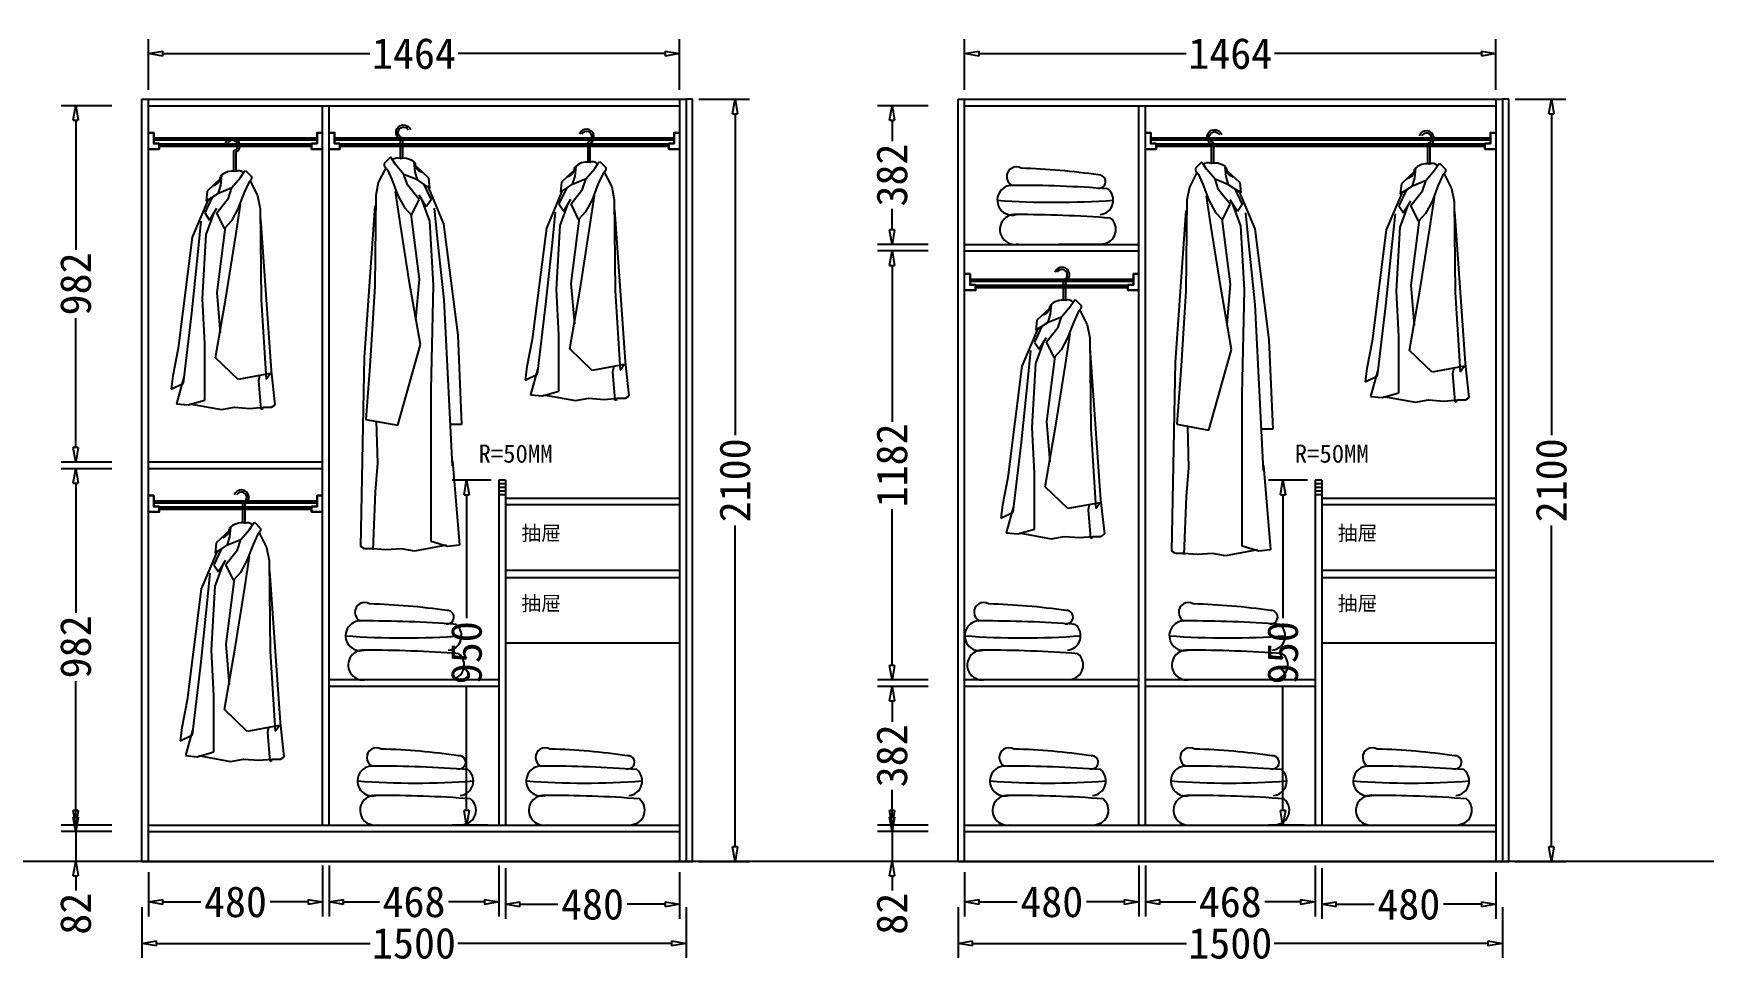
# Model space of a CAD drawing. Header units: millimetres. Extents: x 304407 to 361076, y -1262425 to -1203358.
# Drawn here: x 318422 to 323025, y -1205920 to -1203358 of the extents above; entities that cross this region are included whole.
import ezdxf

# ---------------------------------------------------------------- set-up
doc = ezdxf.new("R2010")
doc.units = ezdxf.units.MM
doc.header["$LTSCALE"] = 20
doc.layers.get('Defpoints').update_dxf_attribs({"color": 250})
for name, color, linetype in [('8', 8, 'Continuous'), ('LAYER10', 11, 'Continuous'), ('LAYER8', 11, 'Continuous'), ('图层3', 4, 'Continuous'), ('墙体', 40, 'Continuous')]:
    doc.layers.add(name, color=color, linetype=linetype)
doc.styles.get("Standard").update_dxf_attribs({"font": 'SimSun.ttf', "height": 85})
doc.styles.add('text', font='SimSun.ttf', dxfattribs={"height": 85})
doc.dimstyles.new('周文晶', dxfattribs={"dimtxt": 70, "dimasz": 40, "dimexe": 40, "dimexo": 30, "dimgap": 10, "dimtad": 0, "dimdec": 0, "dimtxsty": 'Standard', "dimblk": 'CLOSEDBLANK', "dimcen": 200, "dimclrd": 256, "dimclre": 256, "dimadec": 0, "dimazin": 0, "dimtfac": 1, "dimtdec": 0, "dimtmove": 0, "dimatfit": 3, "dimldrblk": 'CLOSEDBLANK', "dimfxl": 100, "dimfxlon": 1, "dimarcsym": 0})

# ---------------------------------------------------------------- blocks, each defined once
blk = doc.blocks.new('_ClosedBlank')
at = {"color": 0, "linetype": 'ByBlock', "lineweight": -2}
for p, q in [((-1, 0.17), (0, 0)), ((-1, 0.17), (-1, -0.17)), ((0, 0), (-1, -0.17))]:
    blk.add_line(p, q, dxfattribs=at)
blk = doc.blocks.new('*D33')
at = {"lineweight": -2, "transparency": 16777216}
for p, q in [((318739.2, -1205668.8), (318739.2, -1205790.4)), ((319219.2, -1205650.4), (319219.2, -1205790.4)), ((318779.2, -1205750.4), (318883.7, -1205750.4)), ((319179.2, -1205750.4), (319074.6, -1205750.4))]:
    blk.add_line(p, q, dxfattribs=at)
at = {"layer": 'Defpoints', "color": 0, "transparency": 16777216}
for p in [(319219.2, -1205538.8), (318739.2, -1205638.8), (319219.2, -1205750.4)]:
    blk.add_point(p, dxfattribs=at)
at = {"lineweight": -2, "transparency": 16777216, "xscale": 40, "yscale": 40, "zscale": 40, "rotation": 180}
blk.add_blockref('_ClosedBlank', (318739.2, -1205750.4), dxfattribs=at)
at = {"lineweight": -2, "transparency": 16777216, "xscale": 40, "yscale": 40, "zscale": 40}
blk.add_blockref('_ClosedBlank', (319219.2, -1205750.4), dxfattribs=at)
at = {"color": 0, "transparency": 16777216, "insert": (318979.2, -1205750.4), "char_height": 85, "attachment_point": 5}
blk.add_mtext('480', dxfattribs=at)
blk = doc.blocks.new('*D34')
at = {"lineweight": -2, "transparency": 16777216}
for p, q in [((319237.2, -1205650.4), (319237.2, -1205790.4)), ((319705.2, -1205650.4), (319705.2, -1205790.4)), ((319277.2, -1205750.4), (319376.2, -1205750.4)), ((319665.2, -1205750.4), (319566.2, -1205750.4))]:
    blk.add_line(p, q, dxfattribs=at)
at = {"layer": 'Defpoints', "color": 0, "transparency": 16777216}
for p in [(319237.2, -1203556.8), (319705.2, -1205538.8), (319705.2, -1205750.4)]:
    blk.add_point(p, dxfattribs=at)
at = {"lineweight": -2, "transparency": 16777216, "xscale": 40, "yscale": 40, "zscale": 40, "rotation": 180}
blk.add_blockref('_ClosedBlank', (319237.2, -1205750.4), dxfattribs=at)
at = {"lineweight": -2, "transparency": 16777216, "xscale": 40, "yscale": 40, "zscale": 40}
blk.add_blockref('_ClosedBlank', (319705.2, -1205750.4), dxfattribs=at)
at = {"color": 0, "transparency": 16777216, "insert": (319471.2, -1205750.4), "char_height": 85, "attachment_point": 5}
blk.add_mtext('468', dxfattribs=at)
blk = doc.blocks.new('*D35')
at = {"lineweight": -2, "transparency": 16777216}
for p, q in [((318739.2, -1203513.4), (318739.2, -1203373.4)), ((320203.2, -1203513.4), (320203.2, -1203373.4)), ((318779.2, -1203413.4), (319349.2, -1203413.4)), ((320163.2, -1203413.4), (319593.1, -1203413.4))]:
    blk.add_line(p, q, dxfattribs=at)
at = {"layer": 'Defpoints', "color": 0, "transparency": 16777216}
for p in [(320203.2, -1203413.4), (318739.2, -1203556.8), (320203.2, -1203556.8)]:
    blk.add_point(p, dxfattribs=at)
at = {"lineweight": -2, "transparency": 16777216, "xscale": 40, "yscale": 40, "zscale": 40, "rotation": 180}
blk.add_blockref('_ClosedBlank', (318739.2, -1203413.4), dxfattribs=at)
at = {"lineweight": -2, "transparency": 16777216, "xscale": 40, "yscale": 40, "zscale": 40}
blk.add_blockref('_ClosedBlank', (320203.2, -1203413.4), dxfattribs=at)
at = {"color": 0, "transparency": 16777216, "insert": (319471.2, -1203413.4), "char_height": 85, "attachment_point": 5}
blk.add_mtext('1464', dxfattribs=at)
blk = doc.blocks.new('*D36')
at = {"lineweight": -2, "transparency": 16777216}
for p, q in [((318721.2, -1205764.5), (318721.2, -1205904.5)), ((320221.2, -1205764.5), (320221.2, -1205904.5)), ((318761.2, -1205864.5), (319350.2, -1205864.5)), ((320181.2, -1205864.5), (319592.1, -1205864.5))]:
    blk.add_line(p, q, dxfattribs=at)
at = {"layer": 'Defpoints', "color": 0, "transparency": 16777216}
for p in [(318721.2, -1205638.8), (320221.2, -1205638.8), (320221.2, -1205864.5)]:
    blk.add_point(p, dxfattribs=at)
at = {"lineweight": -2, "transparency": 16777216, "xscale": 40, "yscale": 40, "zscale": 40, "rotation": 180}
blk.add_blockref('_ClosedBlank', (318721.2, -1205864.5), dxfattribs=at)
at = {"lineweight": -2, "transparency": 16777216, "xscale": 40, "yscale": 40, "zscale": 40}
blk.add_blockref('_ClosedBlank', (320221.2, -1205864.5), dxfattribs=at)
at = {"color": 0, "transparency": 16777216, "insert": (319471.2, -1205864.5), "char_height": 85, "attachment_point": 5}
blk.add_mtext('1500', dxfattribs=at)
blk = doc.blocks.new('*D37')
at = {"lineweight": -2, "transparency": 16777216}
for p, q in [((318538.9, -1205516.8), (318538.9, -1205476.8)), ((318638.9, -1205556.8), (318498.9, -1205556.8)), ((318538.9, -1205556.8), (318538.9, -1205638.8)), ((318638.9, -1205638.8), (318498.9, -1205638.8)), ((318538.9, -1205678.8), (318538.9, -1205718.8))]:
    blk.add_line(p, q, dxfattribs=at)
at = {"layer": 'Defpoints', "color": 0, "transparency": 16777216}
for p in [(318538.9, -1205556.8), (318739.2, -1205556.8), (318721.2, -1205638.8)]:
    blk.add_point(p, dxfattribs=at)
at = {"lineweight": -2, "transparency": 16777216, "xscale": 40, "yscale": 40, "zscale": 40}
for p, rotation in [((318538.9, -1205556.8), 270), ((318538.9, -1205638.8), 90)]:
    blk.add_blockref('_ClosedBlank', p, dxfattribs=dict(at, rotation=rotation))
at = {"color": 0, "transparency": 16777216, "insert": (318538.9, -1205782.9), "char_height": 85, "attachment_point": 5, "rotation": 90}
blk.add_mtext('82', dxfattribs=at)
blk = doc.blocks.new('*D38')
at = {"lineweight": -2, "transparency": 16777216}
for p, q in [((318638.9, -1204556.8), (318498.9, -1204556.8)), ((318538.9, -1204596.8), (318538.9, -1204953.5)), ((318538.9, -1205498.8), (318538.9, -1205142.1)), ((318638.9, -1205538.8), (318498.9, -1205538.8))]:
    blk.add_line(p, q, dxfattribs=at)
at = {"layer": 'Defpoints', "color": 0, "transparency": 16777216}
for p in [(318538.9, -1204556.8), (318739.2, -1204556.8), (318739.2, -1205538.8)]:
    blk.add_point(p, dxfattribs=at)
at = {"lineweight": -2, "transparency": 16777216, "xscale": 40, "yscale": 40, "zscale": 40}
for p, rotation in [((318538.9, -1204556.8), 90), ((318538.9, -1205538.8), 270)]:
    blk.add_blockref('_ClosedBlank', p, dxfattribs=dict(at, rotation=rotation))
at = {"color": 0, "transparency": 16777216, "insert": (318538.9, -1205047.8), "char_height": 85, "attachment_point": 5, "rotation": 90}
blk.add_mtext('982', dxfattribs=at)
blk = doc.blocks.new('*D39')
at = {"lineweight": -2, "transparency": 16777216}
for p, q in [((318638.9, -1203556.8), (318498.9, -1203556.8)), ((318538.9, -1203596.8), (318538.9, -1203953.5)), ((318538.9, -1204498.8), (318538.9, -1204142.1)), ((318638.9, -1204538.8), (318498.9, -1204538.8))]:
    blk.add_line(p, q, dxfattribs=at)
at = {"layer": 'Defpoints', "color": 0, "transparency": 16777216}
for p in [(318538.9, -1203556.8), (318739.2, -1203556.8), (318739.2, -1204538.8)]:
    blk.add_point(p, dxfattribs=at)
at = {"lineweight": -2, "transparency": 16777216, "xscale": 40, "yscale": 40, "zscale": 40}
for p, rotation in [((318538.9, -1203556.8), 90), ((318538.9, -1204538.8), 270)]:
    blk.add_blockref('_ClosedBlank', p, dxfattribs=dict(at, rotation=rotation))
at = {"color": 0, "transparency": 16777216, "insert": (318538.9, -1204047.8), "char_height": 85, "attachment_point": 5, "rotation": 90}
blk.add_mtext('982', dxfattribs=at)
blk = doc.blocks.new('*D40')
at = {"lineweight": -2, "transparency": 16777216}
for p, q in [((320256, -1203538.8), (320396, -1203538.8)), ((320356, -1203578.8), (320356, -1204464.1)), ((320356, -1205598.8), (320356, -1204713.6)), ((320256, -1205638.8), (320396, -1205638.8))]:
    blk.add_line(p, q, dxfattribs=at)
at = {"layer": 'Defpoints', "color": 0, "transparency": 16777216}
for p in [(320221.2, -1203538.8), (320356, -1203538.8), (320221.2, -1205638.8)]:
    blk.add_point(p, dxfattribs=at)
at = {"lineweight": -2, "transparency": 16777216, "xscale": 40, "yscale": 40, "zscale": 40}
for p, rotation in [((320356, -1203538.8), 90), ((320356, -1205638.8), 270)]:
    blk.add_blockref('_ClosedBlank', p, dxfattribs=dict(at, rotation=rotation))
at = {"color": 0, "transparency": 16777216, "insert": (320356, -1204588.8), "char_height": 85, "attachment_point": 5, "rotation": 90}
blk.add_mtext('2100', dxfattribs=at)
blk = doc.blocks.new('*D41')
at = {"lineweight": -2, "transparency": 16777216}
for p, q in [((319684.2, -1204588.8), (319576.2, -1204588.8)), ((319616.2, -1204628.8), (319616.2, -1204968.8)), ((319616.2, -1205498.8), (319616.2, -1205158.8)), ((319675.2, -1205538.8), (319576.2, -1205538.8))]:
    blk.add_line(p, q, dxfattribs=at)
at = {"layer": 'Defpoints', "color": 0, "transparency": 16777216}
for p in [(319714.2, -1204588.8), (319616.2, -1205538.8), (319705.2, -1205538.8)]:
    blk.add_point(p, dxfattribs=at)
at = {"lineweight": -2, "transparency": 16777216, "xscale": 40, "yscale": 40, "zscale": 40}
for p, rotation in [((319616.2, -1204588.8), 90), ((319616.2, -1205538.8), 270)]:
    blk.add_blockref('_ClosedBlank', p, dxfattribs=dict(at, rotation=rotation))
at = {"color": 0, "transparency": 16777216, "insert": (319616.2, -1205063.8), "char_height": 85, "attachment_point": 5, "rotation": 90}
blk.add_mtext('950', dxfattribs=at)
blk = doc.blocks.new('*D42')
at = {"lineweight": -2, "transparency": 16777216}
for p, q in [((319723.2, -1205657), (319723.2, -1205797)), ((320203.2, -1205668.8), (320203.2, -1205797)), ((319763.2, -1205757), (319867.7, -1205757)), ((320163.2, -1205757), (320058.6, -1205757))]:
    blk.add_line(p, q, dxfattribs=at)
at = {"layer": 'Defpoints', "color": 0, "transparency": 16777216}
for p in [(319723.2, -1205538.8), (320203.2, -1205638.8), (320203.2, -1205757)]:
    blk.add_point(p, dxfattribs=at)
at = {"lineweight": -2, "transparency": 16777216, "xscale": 40, "yscale": 40, "zscale": 40, "rotation": 180}
blk.add_blockref('_ClosedBlank', (319723.2, -1205757), dxfattribs=at)
at = {"lineweight": -2, "transparency": 16777216, "xscale": 40, "yscale": 40, "zscale": 40}
blk.add_blockref('_ClosedBlank', (320203.2, -1205757), dxfattribs=at)
at = {"color": 0, "transparency": 16777216, "insert": (319963.2, -1205757), "char_height": 85, "attachment_point": 5}
blk.add_mtext('480', dxfattribs=at)
blk = doc.blocks.new('*D43')
at = {"lineweight": -2, "transparency": 16777216}
for p, q in [((320988.9, -1205668.8), (320988.9, -1205790.4)), ((321468.9, -1205650.4), (321468.9, -1205790.4)), ((321028.9, -1205750.4), (321133.5, -1205750.4)), ((321428.9, -1205750.4), (321324.4, -1205750.4))]:
    blk.add_line(p, q, dxfattribs=at)
at = {"layer": 'Defpoints', "color": 0, "transparency": 16777216}
for p in [(321468.9, -1205538.8), (320988.9, -1205638.8), (321468.9, -1205750.4)]:
    blk.add_point(p, dxfattribs=at)
at = {"lineweight": -2, "transparency": 16777216, "xscale": 40, "yscale": 40, "zscale": 40, "rotation": 180}
blk.add_blockref('_ClosedBlank', (320988.9, -1205750.4), dxfattribs=at)
at = {"lineweight": -2, "transparency": 16777216, "xscale": 40, "yscale": 40, "zscale": 40}
blk.add_blockref('_ClosedBlank', (321468.9, -1205750.4), dxfattribs=at)
at = {"color": 0, "transparency": 16777216, "insert": (321228.9, -1205750.4), "char_height": 85, "attachment_point": 5}
blk.add_mtext('480', dxfattribs=at)
blk = doc.blocks.new('*D44')
at = {"lineweight": -2, "transparency": 16777216}
for p, q in [((321486.9, -1205650.4), (321486.9, -1205790.4)), ((321954.9, -1205650.4), (321954.9, -1205790.4)), ((321526.9, -1205750.4), (321625.9, -1205750.4)), ((321914.9, -1205750.4), (321815.9, -1205750.4))]:
    blk.add_line(p, q, dxfattribs=at)
at = {"layer": 'Defpoints', "color": 0, "transparency": 16777216}
for p in [(321486.9, -1203556.8), (321954.9, -1205538.8), (321954.9, -1205750.4)]:
    blk.add_point(p, dxfattribs=at)
at = {"lineweight": -2, "transparency": 16777216, "xscale": 40, "yscale": 40, "zscale": 40, "rotation": 180}
blk.add_blockref('_ClosedBlank', (321486.9, -1205750.4), dxfattribs=at)
at = {"lineweight": -2, "transparency": 16777216, "xscale": 40, "yscale": 40, "zscale": 40}
blk.add_blockref('_ClosedBlank', (321954.9, -1205750.4), dxfattribs=at)
at = {"color": 0, "transparency": 16777216, "insert": (321720.9, -1205750.4), "char_height": 85, "attachment_point": 5}
blk.add_mtext('468', dxfattribs=at)
blk = doc.blocks.new('*D45')
at = {"lineweight": -2, "transparency": 16777216}
for p, q in [((320988.9, -1203513.4), (320988.9, -1203373.4)), ((322452.9, -1203513.4), (322452.9, -1203373.4)), ((321028.9, -1203413.4), (321599, -1203413.4)), ((322412.9, -1203413.4), (321842.8, -1203413.4))]:
    blk.add_line(p, q, dxfattribs=at)
at = {"layer": 'Defpoints', "color": 0, "transparency": 16777216}
for p in [(322452.9, -1203413.4), (320988.9, -1203556.8), (322452.9, -1203556.8)]:
    blk.add_point(p, dxfattribs=at)
at = {"lineweight": -2, "transparency": 16777216, "xscale": 40, "yscale": 40, "zscale": 40, "rotation": 180}
blk.add_blockref('_ClosedBlank', (320988.9, -1203413.4), dxfattribs=at)
at = {"lineweight": -2, "transparency": 16777216, "xscale": 40, "yscale": 40, "zscale": 40}
blk.add_blockref('_ClosedBlank', (322452.9, -1203413.4), dxfattribs=at)
at = {"color": 0, "transparency": 16777216, "insert": (321720.9, -1203413.4), "char_height": 85, "attachment_point": 5}
blk.add_mtext('1464', dxfattribs=at)
blk = doc.blocks.new('*D46')
at = {"lineweight": -2, "transparency": 16777216}
for p, q in [((320970.9, -1205764.5), (320970.9, -1205904.5)), ((322470.9, -1205764.5), (322470.9, -1205904.5)), ((321010.9, -1205864.5), (321600, -1205864.5)), ((322430.9, -1205864.5), (321841.9, -1205864.5))]:
    blk.add_line(p, q, dxfattribs=at)
at = {"layer": 'Defpoints', "color": 0, "transparency": 16777216}
for p in [(320970.9, -1205638.8), (322470.9, -1205638.8), (322470.9, -1205864.5)]:
    blk.add_point(p, dxfattribs=at)
at = {"lineweight": -2, "transparency": 16777216, "xscale": 40, "yscale": 40, "zscale": 40, "rotation": 180}
blk.add_blockref('_ClosedBlank', (320970.9, -1205864.5), dxfattribs=at)
at = {"lineweight": -2, "transparency": 16777216, "xscale": 40, "yscale": 40, "zscale": 40}
blk.add_blockref('_ClosedBlank', (322470.9, -1205864.5), dxfattribs=at)
at = {"color": 0, "transparency": 16777216, "insert": (321720.9, -1205864.5), "char_height": 85, "attachment_point": 5}
blk.add_mtext('1500', dxfattribs=at)
blk = doc.blocks.new('*D47')
at = {"lineweight": -2, "transparency": 16777216}
for p, q in [((320788.7, -1205516.8), (320788.7, -1205476.8)), ((320888.7, -1205556.8), (320748.7, -1205556.8)), ((320788.7, -1205556.8), (320788.7, -1205638.8)), ((320888.7, -1205638.8), (320748.7, -1205638.8)), ((320788.7, -1205678.8), (320788.7, -1205718.8))]:
    blk.add_line(p, q, dxfattribs=at)
at = {"layer": 'Defpoints', "color": 0, "transparency": 16777216}
for p in [(320788.7, -1205556.8), (320988.9, -1205556.8), (320970.9, -1205638.8)]:
    blk.add_point(p, dxfattribs=at)
at = {"lineweight": -2, "transparency": 16777216, "xscale": 40, "yscale": 40, "zscale": 40}
for p, rotation in [((320788.7, -1205556.8), 270), ((320788.7, -1205638.8), 90)]:
    blk.add_blockref('_ClosedBlank', p, dxfattribs=dict(at, rotation=rotation))
at = {"color": 0, "transparency": 16777216, "insert": (320788.7, -1205782.9), "char_height": 85, "attachment_point": 5, "rotation": 90}
blk.add_mtext('82', dxfattribs=at)
blk = doc.blocks.new('*D48')
at = {"lineweight": -2, "transparency": 16777216}
for p, q in [((320888.7, -1203956.8), (320748.7, -1203956.8)), ((320788.7, -1203996.8), (320788.7, -1204427.6)), ((320788.7, -1205098.8), (320788.7, -1204668.1)), ((320888.7, -1205138.8), (320748.7, -1205138.8))]:
    blk.add_line(p, q, dxfattribs=at)
at = {"layer": 'Defpoints', "color": 0, "transparency": 16777216}
for p in [(320788.7, -1203956.8), (320988.9, -1203956.8), (320988.9, -1205138.8)]:
    blk.add_point(p, dxfattribs=at)
at = {"lineweight": -2, "transparency": 16777216, "xscale": 40, "yscale": 40, "zscale": 40}
for p, rotation in [((320788.7, -1203956.8), 90), ((320788.7, -1205138.8), 270)]:
    blk.add_blockref('_ClosedBlank', p, dxfattribs=dict(at, rotation=rotation))
at = {"color": 0, "transparency": 16777216, "insert": (320788.7, -1204547.8), "char_height": 85, "attachment_point": 5, "rotation": 90}
blk.add_mtext('1182', dxfattribs=at)
blk = doc.blocks.new('*D49')
at = {"lineweight": -2, "transparency": 16777216}
for p, q in [((320888.7, -1203556.8), (320748.7, -1203556.8)), ((320788.7, -1203596.8), (320788.7, -1203654.5)), ((320788.7, -1203898.8), (320788.7, -1203841.2)), ((320888.7, -1203938.8), (320748.7, -1203938.8))]:
    blk.add_line(p, q, dxfattribs=at)
at = {"layer": 'Defpoints', "color": 0, "transparency": 16777216}
for p in [(320788.7, -1203556.8), (320988.9, -1203556.8), (320988.9, -1203938.8)]:
    blk.add_point(p, dxfattribs=at)
at = {"lineweight": -2, "transparency": 16777216, "xscale": 40, "yscale": 40, "zscale": 40}
for p, rotation in [((320788.7, -1203556.8), 90), ((320788.7, -1203938.8), 270)]:
    blk.add_blockref('_ClosedBlank', p, dxfattribs=dict(at, rotation=rotation))
at = {"color": 0, "transparency": 16777216, "insert": (320788.7, -1203747.8), "char_height": 85, "attachment_point": 5, "rotation": 90}
blk.add_mtext('382', dxfattribs=at)
blk = doc.blocks.new('*D50')
at = {"lineweight": -2, "transparency": 16777216}
for p, q in [((322505.8, -1203538.8), (322645.8, -1203538.8)), ((322605.8, -1203578.8), (322605.8, -1204464.1)), ((322605.8, -1205598.8), (322605.8, -1204713.6)), ((322505.8, -1205638.8), (322645.8, -1205638.8))]:
    blk.add_line(p, q, dxfattribs=at)
at = {"layer": 'Defpoints', "color": 0, "transparency": 16777216}
for p in [(322470.9, -1203538.8), (322605.8, -1203538.8), (322470.9, -1205638.8)]:
    blk.add_point(p, dxfattribs=at)
at = {"lineweight": -2, "transparency": 16777216, "xscale": 40, "yscale": 40, "zscale": 40}
for p, rotation in [((322605.8, -1203538.8), 90), ((322605.8, -1205638.8), 270)]:
    blk.add_blockref('_ClosedBlank', p, dxfattribs=dict(at, rotation=rotation))
at = {"color": 0, "transparency": 16777216, "insert": (322605.8, -1204588.8), "char_height": 85, "attachment_point": 5, "rotation": 90}
blk.add_mtext('2100', dxfattribs=at)
blk = doc.blocks.new('*D51')
at = {"lineweight": -2, "transparency": 16777216}
for p, q in [((321933.9, -1204588.8), (321825.9, -1204588.8)), ((321865.9, -1204628.8), (321865.9, -1204968.8)), ((321865.9, -1205498.8), (321865.9, -1205158.8)), ((321924.9, -1205538.8), (321825.9, -1205538.8))]:
    blk.add_line(p, q, dxfattribs=at)
at = {"layer": 'Defpoints', "color": 0, "transparency": 16777216}
for p in [(321963.9, -1204588.8), (321865.9, -1205538.8), (321954.9, -1205538.8)]:
    blk.add_point(p, dxfattribs=at)
at = {"lineweight": -2, "transparency": 16777216, "xscale": 40, "yscale": 40, "zscale": 40}
for p, rotation in [((321865.9, -1204588.8), 90), ((321865.9, -1205538.8), 270)]:
    blk.add_blockref('_ClosedBlank', p, dxfattribs=dict(at, rotation=rotation))
at = {"color": 0, "transparency": 16777216, "insert": (321865.9, -1205063.8), "char_height": 85, "attachment_point": 5, "rotation": 90}
blk.add_mtext('950', dxfattribs=at)
blk = doc.blocks.new('*D52')
at = {"lineweight": -2, "transparency": 16777216}
for p, q in [((321972.9, -1205657), (321972.9, -1205797)), ((322452.9, -1205668.8), (322452.9, -1205797)), ((322012.9, -1205757), (322117.5, -1205757)), ((322412.9, -1205757), (322308.4, -1205757))]:
    blk.add_line(p, q, dxfattribs=at)
at = {"layer": 'Defpoints', "color": 0, "transparency": 16777216}
for p in [(321972.9, -1205538.8), (322452.9, -1205638.8), (322452.9, -1205757)]:
    blk.add_point(p, dxfattribs=at)
at = {"lineweight": -2, "transparency": 16777216, "xscale": 40, "yscale": 40, "zscale": 40, "rotation": 180}
blk.add_blockref('_ClosedBlank', (321972.9, -1205757), dxfattribs=at)
at = {"lineweight": -2, "transparency": 16777216, "xscale": 40, "yscale": 40, "zscale": 40}
blk.add_blockref('_ClosedBlank', (322452.9, -1205757), dxfattribs=at)
at = {"color": 0, "transparency": 16777216, "insert": (322212.9, -1205757), "char_height": 85, "attachment_point": 5}
blk.add_mtext('480', dxfattribs=at)
blk = doc.blocks.new('*D53')
at = {"lineweight": -2, "transparency": 16777216}
for p, q in [((320888.7, -1205156.8), (320748.7, -1205156.8)), ((320788.7, -1205196.8), (320788.7, -1205254.5)), ((320788.7, -1205498.8), (320788.7, -1205441.2)), ((320888.7, -1205538.8), (320748.7, -1205538.8))]:
    blk.add_line(p, q, dxfattribs=at)
at = {"layer": 'Defpoints', "color": 0, "transparency": 16777216}
for p in [(320988.9, -1205156.8), (320788.7, -1205538.8), (320988.9, -1205538.8)]:
    blk.add_point(p, dxfattribs=at)
at = {"lineweight": -2, "transparency": 16777216, "xscale": 40, "yscale": 40, "zscale": 40}
for p, rotation in [((320788.7, -1205156.8), 90), ((320788.7, -1205538.8), 270)]:
    blk.add_blockref('_ClosedBlank', p, dxfattribs=dict(at, rotation=rotation))
at = {"color": 0, "transparency": 16777216, "insert": (320788.7, -1205347.8), "char_height": 85, "attachment_point": 5, "rotation": 90}
blk.add_mtext('382', dxfattribs=at)
blk = doc.blocks.new('A$C1C5764E0')
at = {"layer": '8'}
for p, q in [((172.3, 708.4), (172.3, 657.4)), ((178.3, 708.4), (178.3, 657.4)), ((137.4, 618.5), (140.1, 644.9)), ((191.5, 639.3), (201.2, 654.6)), ((201.2, 654.6), (205.3, 658.7)), ((205.3, 658.7), (222, 642.1)), ((99.9, 601.9), (97.1, 574.2)), ((135.3, 635.3), (99.9, 601.9)), ((130.4, 596.4), (137.4, 618.5)), ((130.4, 596.4), (167.9, 611.6)), ((158.2, 582.5), (167.9, 611.6)), ((167.9, 611.6), (191.5, 639.3)), ((213.6, 624.1), (201.2, 597.8)), ((222, 635.2), (213.6, 624.1)), ((217.8, 629.6), (238.6, 589.4)), ((222, 642.1), (222, 635.2)), ((103, 580.9), (58.4, 475.1)), ((113.7, 585.2), (93.2, 541.7)), ((97.1, 574.2), (130.4, 596.4)), ((106.3, 522.1), (125.9, 554.7)), ((126.3, 542.3), (158.2, 582.5)), ((184.5, 553.4), (166.5, 520.1)), ((178.3, 479.5), (191.3, 564.6)), ((201.2, 597.8), (184.5, 553.4)), ((238.6, 589.4), (245.5, 553.4)), ((245.5, 553.4), (248.3, 302.5)), ((75, 435), (83.4, 518.8)), ((93.2, 541.7), (106.3, 522.1)), ((96.5, 482.8), (119.4, 544.9)), ((147.1, 499.3), (126.3, 542.3)), ((166.5, 520.1), (147.1, 499.3)), ((276.4, 106.8), (247, 525.3)), ((58.4, 475.1), (19.5, 168.8)), ((86.6, 306.3), (96.5, 482.8)), ((148.8, 502.4), (125.9, 322.6)), ((152.1, 312.8), (178.3, 479.5)), ((57, 265.8), (75, 435)), ((125.9, 322.6), (135.7, 211.4)), ((93.2, 180.9), (86.6, 306.3)), ((122.6, 142.8), (152.1, 312.8)), ((248.3, 302.5), (262.2, 83.5)), ((34.3, 73.1), (57, 265.8)), ((19.5, 168.8), (4.8, 92.7)), ((93.2, 26.2), (93.2, 180.9)), ((184.8, 82.8), (122.6, 142.8)), ((4.8, 92.7), (0, 56.7)), ((273.1, 99.1), (184.8, 82.8)), ((244.2, 93.8), (240.9, 79.6)), ((262.2, 83.5), (273.1, 99.1)), ((286.7, 13.1), (276.4, 106.8)), ((0, 56.7), (34.3, 73.1)), ((34.3, 86.2), (14.7, 16.3)), ((240.9, 79.6), (247.4, 1.1)), ((14.7, 16.3), (47.4, 13.1)), ((47.4, 13.1), (93.2, 26.2)), ((50.7, 16.3), (139, 0)), ((139, 0), (175, 6.5)), ((175, 6.5), (217.5, 3.3)), ((217.5, 3.3), (253.5, 6.5)), ((247.4, 1.1), (254, 3.3)), ((253.5, 6.5), (276.9, 6.5)), ((276.9, 6.5), (286.7, 13.1))]:
    blk.add_line(p, q, dxfattribs=at)
for centre, radius, start, end in [((168.9, 727.1), 20.9, 296.6338, 159.5285), ((168.9, 727.1), 14.9, 296.6338, 150.6175), ((175.9, 709.9), 3.91, 94.6712, 201.9626), ((168.9, 613.1), 43.9, 77.6993, 138.5966), ((186.2, 639.8), 18, 42.48, 116.3392), ((110.9, 641.2), 25.1, 286.2636, 2.0248)]:
    blk.add_arc(centre, radius, start, end, dxfattribs=at)
blk = doc.blocks.new('A$C4F477F88')
at = {"layer": 'LAYER10'}
blk.add_blockref('A$C1C5764E0', (0, 0), dxfattribs=at)
blk = doc.blocks.new('A$C5E603B19')
at = {"layer": 'LAYER8'}
blk.add_blockref('A$C4F477F88', (0, 0), dxfattribs=at)
blk = doc.blocks.new('A$C1B0A679D')
at = {"layer": '图层3'}
blk.add_blockref('A$C5E603B19', (0, 0), dxfattribs=at)
blk = doc.blocks.new('A$C52EB379C')
at = {"layer": '8'}
for p, q in [((163.3, 1134.6), (163.3, 1083.5)), ((169.3, 1134.6), (169.3, 1083.5)), ((126.4, 1061.5), (91, 1028.1)), ((128.4, 1044.7), (131.2, 1071)), ((159, 1037.8), (182.5, 1065.5)), ((182.5, 1065.5), (192.3, 1080.7)), ((192.3, 1080.7), (196.4, 1084.9)), ((196.4, 1084.9), (213.1, 1068.3)), ((213.1, 1061.3), (204.7, 1050.2)), ((213.1, 1068.3), (213.1, 1061.3)), ((91, 1028.1), (88.2, 1000.3)), ((88.2, 1000.3), (121.5, 1022.5)), ((121.5, 1022.5), (128.4, 1044.7)), ((121.5, 1022.5), (159, 1037.8)), ((149.3, 1008.7), (159, 1037.8)), ((192.3, 1023.9), (175.6, 979.5)), ((204.7, 1050.2), (192.3, 1023.9)), ((208.9, 1055.8), (229.7, 1015.6)), ((229.7, 1015.6), (236.6, 979.5)), ((94.1, 1007.1), (49.5, 901.3)), ((104.8, 1011.4), (84.3, 967.8)), ((84.3, 967.8), (97.4, 948.2)), ((87.6, 909), (110.5, 971.1)), ((97.4, 948.2), (117, 980.9)), ((117.4, 968.5), (149.3, 1008.7)), ((138.2, 925.5), (117.4, 968.5)), ((175.6, 979.5), (157.6, 946.3)), ((169.3, 905.7), (182.4, 990.7)), ((236.6, 979.5), (239.4, 728.7)), ((66.1, 861.1), (74.5, 944.9)), ((139.9, 928.6), (117, 748.8)), ((157.6, 946.3), (138.2, 925.5)), ((267.5, 533), (238.1, 951.5)), ((49.5, 901.3), (10.6, 595)), ((77.7, 732.4), (87.6, 909)), ((143.2, 738.9), (169.3, 905.7)), ((48.1, 692), (66.1, 861.1)), ((113.7, 568.9), (143.2, 738.9)), ((117, 748.8), (126.8, 637.6)), ((25.4, 235.4), (48.1, 692)), ((84.3, 444.7), (77.7, 732.4)), ((239.4, 728.7), (253.3, 509.7)), ((10.6, 595), (0, 349)), ((175.9, 346.6), (113.7, 568.9)), ((253.3, 509.7), (264.2, 362.9)), ((277.8, 13.1), (267.5, 533)), ((84.3, 26.2), (84.3, 444.7)), ((0, 349), (31, 349)), ((264.2, 362.9), (175.9, 346.6)), ((235.3, 357.6), (232, 242)), ((25.4, 248.5), (5.8, 16.3)), ((232, 242), (238.5, 163.5)), ((238.5, 163.5), (245.1, 3.3)), ((5.8, 16.3), (38.5, 13.1)), ((38.5, 13.1), (84.3, 26.2)), ((41.7, 16.3), (130.1, 0)), ((130.1, 0), (166.1, 6.5)), ((166.1, 6.5), (208.6, 3.3)), ((208.6, 3.3), (244.6, 6.5)), ((244.6, 6.5), (268, 6.5)), ((268, 6.5), (277.8, 13.1))]:
    blk.add_line(p, q, dxfattribs=at)
for centre, radius, start, end in [((160, 1153.2), 20.9, 296.6338, 159.5285), ((160, 1153.2), 14.9, 296.6338, 150.6175), ((167, 1136), 3.91, 94.6712, 201.9626), ((102, 1067.4), 25.1, 286.2636, 2.0248), ((160, 1039.2), 43.9, 77.6993, 138.5966), ((177.3, 1066), 18, 42.48, 116.3392)]:
    blk.add_arc(centre, radius, start, end, dxfattribs=at)
blk = doc.blocks.new('A$C05785CA5')
at = {"layer": 'LAYER10'}
blk.add_blockref('A$C52EB379C', (0, 0), dxfattribs=at)
blk = doc.blocks.new('A$C100967EE')
at = {"layer": 'LAYER10'}
blk.add_blockref('A$C05785CA5', (0, 0), dxfattribs=at)
blk = doc.blocks.new('A$C65D30603')
at = {"layer": 'LAYER8'}
blk.add_blockref('A$C100967EE', (0, 0), dxfattribs=at)
blk = doc.blocks.new('A$C50CE712E')
at = {"layer": '图层3'}
blk.add_blockref('A$C65D30603', (0, 0), dxfattribs=at)
blk = doc.blocks.new('A$C11F00F61')
at = {"color": 8}
blk.add_line((48.2, 0), (290.3, 1.2), dxfattribs=at)
at = {"layer": '墙体', "color": 8}
for centre, radius, start, end in [((52.6, 186.6), 26.7, 59.8021, 244.0801), ((9.8, -1698.7), 1909.1, 81.8981, 88.3112), ((280.3, 173), 18.4, 260.1551, 94.4157), ((41, 121.6), 41, 86.0834, 284.0988), ((53.8, -3125.6), 3288.1, 85.6244, 90.1755), ((279.7, 121.7), 40, 274.9406, 51.3165), ((159.2, 2329.1), 2213.2, 265.8756, 274.159), ((48.2, 41), 41, 86.0834, 284.0988), ((61, -3206.2), 3288.1, 85.6244, 90.1755), ((286.9, 41.1), 40, 274.9406, 51.3165)]:
    blk.add_arc(centre, radius, start, end, dxfattribs=at)

msp = doc.modelspace()

# ---------------------------------------------------------------- linework, layer by layer
for p, q in [((318721.2, -1205638.8), (318721.2, -1203538.8)), ((318721.2, -1203538.8), (320221.2, -1203538.8)), ((318739.2, -1205638.8), (318739.2, -1203538.8)), ((318739.2, -1203556.8), (320203.2, -1203556.8)), ((319219.2, -1205538.8), (319219.2, -1203556.8)), ((319237.2, -1205538.8), (319237.2, -1203556.8)), ((320203.2, -1203538.8), (320203.2, -1205638.8)), ((320221.2, -1203538.8), (320221.2, -1205638.8)), ((320239.2, -1203538.8), (320221.2, -1203538.8)), ((320239.2, -1205638.8), (320239.2, -1203538.8)), ((320970.9, -1205638.8), (320970.9, -1203538.8)), ((320970.9, -1203538.8), (322470.9, -1203538.8)), ((320988.9, -1205638.8), (320988.9, -1203538.8)), ((320988.9, -1203556.8), (322452.9, -1203556.8)), ((321468.9, -1205538.8), (321468.9, -1203556.8)), ((321486.9, -1205538.8), (321486.9, -1203556.8)), ((322452.9, -1203538.8), (322452.9, -1205638.8)), ((322470.9, -1203538.8), (322470.9, -1205638.8)), ((322488.9, -1203538.8), (322470.9, -1203538.8)), ((322488.9, -1205638.8), (322488.9, -1203538.8)), ((320988.9, -1203938.8), (321468.9, -1203938.8)), ((320988.9, -1203956.8), (321468.9, -1203956.8)), ((319219.2, -1204538.8), (318739.2, -1204538.8)), ((319219.2, -1204556.8), (318739.2, -1204556.8)), ((319705.2, -1204588.8), (319705.2, -1205538.8)), ((319723.2, -1204588.8), (319705.2, -1204588.8)), ((319723.2, -1204598.8), (319705.2, -1204598.8)), ((319723.2, -1204608.8), (319705.2, -1204608.8)), ((319723.2, -1204618.8), (319705.2, -1204618.8)), ((319723.2, -1204588.8), (319723.2, -1205538.8)), ((321954.9, -1204588.8), (321954.9, -1205538.8)), ((321972.9, -1204588.8), (321954.9, -1204588.8)), ((321972.9, -1204598.8), (321954.9, -1204598.8)), ((321972.9, -1204608.8), (321954.9, -1204608.8)), ((321972.9, -1204618.8), (321954.9, -1204618.8)), ((321972.9, -1204588.8), (321972.9, -1205538.8)), ((319723.2, -1204628.8), (319705.2, -1204628.8)), ((320203.2, -1204638.8), (319723.2, -1204638.8)), ((320203.2, -1204656.8), (319723.2, -1204656.8)), ((321972.9, -1204628.8), (321954.9, -1204628.8)), ((322452.9, -1204638.8), (321972.9, -1204638.8)), ((322452.9, -1204656.8), (321972.9, -1204656.8)), ((319723.2, -1204836.8), (320203.2, -1204836.8)), ((321972.9, -1204836.8), (322452.9, -1204836.8)), ((319723.2, -1204856.8), (320203.2, -1204856.8)), ((321972.9, -1204856.8), (322452.9, -1204856.8)), ((319723.2, -1205036.8), (320203.2, -1205036.8)), ((321972.9, -1205036.8), (322452.9, -1205036.8)), ((319705.2, -1205138.8), (319237.2, -1205138.8)), ((319705.2, -1205156.8), (319237.2, -1205156.8)), ((321468.9, -1205138.8), (320988.9, -1205138.8)), ((321468.9, -1205156.8), (320988.9, -1205156.8)), ((321954.9, -1205138.8), (321486.9, -1205138.8)), ((321954.9, -1205156.8), (321486.9, -1205156.8)), ((318739.2, -1205538.8), (320203.2, -1205538.8)), ((320988.9, -1205538.8), (322452.9, -1205538.8)), ((318739.2, -1205556.8), (320203.2, -1205556.8)), ((320988.9, -1205556.8), (322452.9, -1205556.8)), ((318721.2, -1205638.8), (320221.2, -1205638.8)), ((320221.2, -1205638.8), (320239.2, -1205638.8)), ((320970.9, -1205638.8), (322470.9, -1205638.8)), ((322470.9, -1205638.8), (322488.9, -1205638.8))]:
    msp.add_line(p, q)
at = {"color": 8}
msp.add_line((361075.9, -1205638.8), (304407.4, -1205638.8), dxfattribs=at)
at = {"lineweight": 30}
for points in [[(318739.2, -1203631.1), (318754.2, -1203631.1), (318754.2, -1203661.1), (318769.2, -1203661.1), (318769.2, -1203676.1), (318739.2, -1203676.1)], [(319204.2, -1203646.1), (318754.2, -1203646.1)], [(319204.2, -1203650.7), (318754.2, -1203650.7)], [(319219.2, -1203631.1), (319204.2, -1203631.1), (319204.2, -1203661.1), (319189.2, -1203661.1), (319189.2, -1203676.1), (319219.2, -1203676.1)], [(319237.2, -1203631.1), (319252.2, -1203631.1), (319252.2, -1203661.1), (319267.2, -1203661.1), (319267.2, -1203676.1), (319237.2, -1203676.1)], [(320188.2, -1203646.1), (319252.2, -1203646.1)], [(320188.2, -1203650.7), (319252.2, -1203650.7)], [(320203.2, -1203631.1), (320188.2, -1203631.1), (320188.2, -1203661.1), (320173.2, -1203661.1), (320173.2, -1203676.1), (320203.2, -1203676.1)], [(321486.9, -1203631.1), (321501.9, -1203631.1), (321501.9, -1203661.1), (321516.9, -1203661.1), (321516.9, -1203676.1), (321486.9, -1203676.1)], [(322437.9, -1203646.1), (321501.9, -1203646.1)], [(322437.9, -1203650.7), (321501.9, -1203650.7)], [(322452.9, -1203631.1), (322437.9, -1203631.1), (322437.9, -1203661.1), (322422.9, -1203661.1), (322422.9, -1203676.1), (322452.9, -1203676.1)], [(319189.2, -1203663.2), (318769.2, -1203663.2)], [(319189.2, -1203668.6), (318769.2, -1203668.6)], [(320173.2, -1203663.2), (319267.2, -1203663.2)], [(320173.2, -1203668.6), (319267.2, -1203668.6)], [(322422.9, -1203663.2), (321516.9, -1203663.2)], [(322422.9, -1203668.6), (321516.9, -1203668.6)], [(320988.9, -1204020.4), (321003.9, -1204020.4), (321003.9, -1204050.4), (321018.9, -1204050.4), (321018.9, -1204065.4), (320988.9, -1204065.4)], [(321468.9, -1204020.4), (321453.9, -1204020.4), (321453.9, -1204050.4), (321438.9, -1204050.4), (321438.9, -1204065.4), (321468.9, -1204065.4)], [(321453.9, -1204035.4), (321003.9, -1204035.4)], [(321453.9, -1204039.9), (321003.9, -1204039.9)], [(321438.9, -1204052.4), (321018.9, -1204052.4)], [(321438.9, -1204057.9), (321018.9, -1204057.9)], [(318739.2, -1204631.1), (318754.2, -1204631.1), (318754.2, -1204661.1), (318769.2, -1204661.1), (318769.2, -1204676.1), (318739.2, -1204676.1)], [(319204.2, -1204646.1), (318754.2, -1204646.1)], [(319204.2, -1204650.7), (318754.2, -1204650.7)], [(319189.2, -1204663.2), (318769.2, -1204663.2)], [(319189.2, -1204668.6), (318769.2, -1204668.6)], [(319219.2, -1204631.1), (319204.2, -1204631.1), (319204.2, -1204661.1), (319189.2, -1204661.1), (319189.2, -1204676.1), (319219.2, -1204676.1)]]:
    msp.add_lwpolyline(points, dxfattribs=at)

# ---------------------------------------------------------------- block references
at = {"xscale": -1}
for p in [(319602.5, -1204783.9), (321837.9, -1204796.9)]:
    msp.add_blockref('A$C50CE712E', p, dxfattribs=at)
for name, p in [('A$C1B0A679D', (318801.7, -1204394)), ('A$C1B0A679D', (319777.7, -1204369.3)), ('A$C1B0A679D', (322092.5, -1204373.9)), ('A$C11F00F61', (321078.8, -1203938.8)), ('A$C1B0A679D', (321088.2, -1204749.7)), ('A$C1B0A679D', (318826.5, -1205363.3)), ('A$C11F00F61', (319282.7, -1205138.8)), ('A$C11F00F61', (320988.9, -1205138.8)), ('A$C11F00F61', (321552.9, -1205138.8)), ('A$C11F00F61', (319315.3, -1205538.8)), ('A$C11F00F61', (319780.5, -1205538.8)), ('A$C11F00F61', (321058.4, -1205538.8)), ('A$C11F00F61', (321557, -1205538.8)), ('A$C11F00F61', (322059.9, -1205538.8))]:
    msp.add_blockref(name, p)

# ---------------------------------------------------------------- texts
at = {"attachment_point": 1, "style": 'text'}
for s, insert, char_height, width in [('R=50MM', (319649, -1204490.3), 50, 419.038), ('R=50MM', (321898.7, -1204490.3), 50, 419.038), ('抽屉', (319767.4, -1204714.5), 40, 305.609), ('抽屉', (322017.2, -1204714.5), 40, 305.609), ('抽屉', (319767.4, -1204907.8), 40, 305.609), ('抽屉', (322017.2, -1204907.8), 40, 305.609)]:
    msp.add_mtext(s, dxfattribs=dict(at, insert=insert, char_height=char_height, width=width))

# ---------------------------------------------------------------- dimensions: what is measured, and where the dimension line sits
for base, p1, p2, picture, middle in [((320203.2, -1203413.4), (318739.2, -1203556.8), (320203.2, -1203556.8), '*D35', (319471.2, -1203413.4)), ((322452.9, -1203413.4), (320988.9, -1203556.8), (322452.9, -1203556.8), '*D45', (321720.9, -1203413.4)), ((319705.2, -1205750.4), (319237.2, -1203556.8), (319705.2, -1205538.8), '*D34', (319471.2, -1205750.4)), ((321954.9, -1205750.4), (321486.9, -1203556.8), (321954.9, -1205538.8), '*D44', (321720.9, -1205750.4)), ((319219.2, -1205750.4), (318739.2, -1205638.8), (319219.2, -1205538.8), '*D33', (318979.2, -1205750.4)), ((320203.2, -1205757), (319723.2, -1205538.8), (320203.2, -1205638.8), '*D42', (319963.2, -1205757)), ((321468.9, -1205750.4), (320988.9, -1205638.8), (321468.9, -1205538.8), '*D43', (321228.9, -1205750.4)), ((322452.9, -1205757), (321972.9, -1205538.8), (322452.9, -1205638.8), '*D52', (322212.9, -1205757)), ((320221.2, -1205864.5), (318721.2, -1205638.8), (320221.2, -1205638.8), '*D36', (319471.2, -1205864.5)), ((322470.9, -1205864.5), (320970.9, -1205638.8), (322470.9, -1205638.8), '*D46', (321720.9, -1205864.5))]:
    dim = msp.add_linear_dim(base=base, p1=p1, p2=p2, dimstyle='周文晶')
    dim.commit()
    dim.dimension.update_dxf_attribs({"geometry": picture, "text_midpoint": middle})
for base, p1, p2, angle, picture, middle in [((318538.9, -1203556.8), (318739.2, -1204538.8), (318739.2, -1203556.8), 270, '*D39', (318538.9, -1204047.8)), ((320356, -1203538.8), (320221.2, -1205638.8), (320221.2, -1203538.8), 90, '*D40', (320356, -1204588.8)), ((320788.7, -1203556.8), (320988.9, -1203938.8), (320988.9, -1203556.8), 270, '*D49', (320788.7, -1203747.8)), ((322605.8, -1203538.8), (322470.9, -1205638.8), (322470.9, -1203538.8), 90, '*D50', (322605.8, -1204588.8)), ((320788.7, -1203956.8), (320988.9, -1205138.8), (320988.9, -1203956.8), 270, '*D48', (320788.7, -1204547.8)), ((318538.9, -1204556.8), (318739.2, -1205538.8), (318739.2, -1204556.8), 270, '*D38', (318538.9, -1205047.8)), ((319616.2, -1205538.8), (319714.2, -1204588.8), (319705.2, -1205538.8), 90, '*D41', (319616.2, -1205063.8)), ((321865.9, -1205538.8), (321963.9, -1204588.8), (321954.9, -1205538.8), 90, '*D51', (321865.9, -1205063.8)), ((320788.7, -1205538.8), (320988.9, -1205156.8), (320988.9, -1205538.8), 90, '*D53', (320788.7, -1205347.8))]:
    dim = msp.add_linear_dim(base=base, p1=p1, p2=p2, angle=angle, dimstyle='周文晶')
    dim.commit()
    dim.dimension.update_dxf_attribs({"geometry": picture, "text_midpoint": middle})
for base, p1, p2, picture, middle in [((318538.9, -1205556.8), (318721.2, -1205638.8), (318739.2, -1205556.8), '*D37', (318538.9, -1205782.9)), ((320788.7, -1205556.8), (320970.9, -1205638.8), (320988.9, -1205556.8), '*D47', (320788.7, -1205782.9))]:
    dim = msp.add_linear_dim(base=base, p1=p1, p2=p2, angle=270, dimstyle='周文晶')
    dim.commit()
    dim.dimension.update_dxf_attribs({"geometry": picture, "text_midpoint": middle, "dimtype": 128})

doc.saveas('drawing.dxf')
